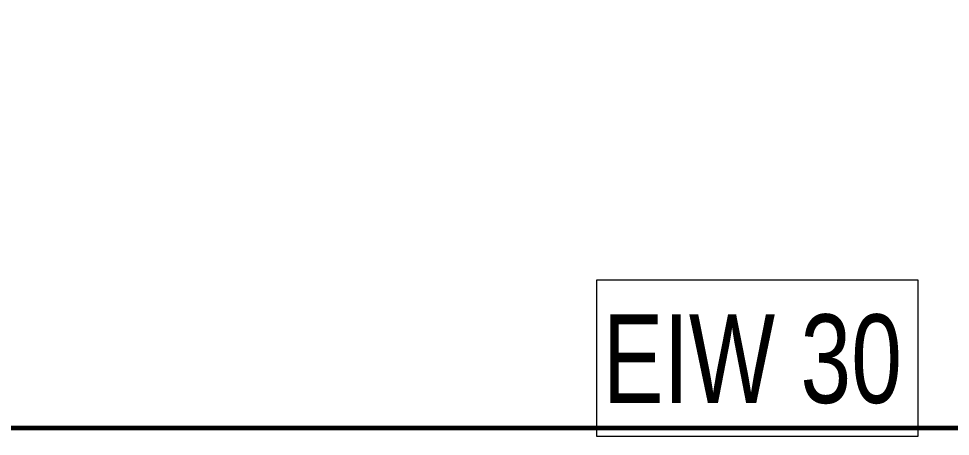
# Model space of a CAD drawing. Header units: millimetres. Extents: x -592259 to 288321, y -552984 to 293768.
# Drawn here: x 117356 to 118935, y -218395 to -217688 of the extents above; entities that cross this region are included whole.
import ezdxf

# ---------------------------------------------------------------- set-up
doc = ezdxf.new("R2010")
doc.units = ezdxf.units.MM
for name, color, linetype, lineweight in [('4.7) Штук. 5 вып 3.7Шт', 6, 'Continuous', 30), ('6.2) Шпаклевка 6 вып.', 3, 'Continuous', 60), ('A-FLOR-____-OTLN', 250, 'Continuous', 9), ('A-WALL-____-IDEN', 250, 'Continuous', 9)]:
    doc.layers.add(name, color=color, linetype=linetype, lineweight=lineweight)
doc.styles.add('Arial Narrow', font='ARIALN.TTF', dxfattribs={"width": 0.9, "height": 150})

msp = doc.modelspace()

# ---------------------------------------------------------------- linework, layer by layer
at = {"layer": '4.7) Штук. 5 вып 3.7Шт'}
msp.add_lwpolyline([(106052.9057, -218380.9286), (136752.9057, -218380.9286), (136752.9057, -200230.928), (106052.9057, -200230.928)], close=True, dxfattribs=at)
at = {"layer": '6.2) Шпаклевка 6 вып.'}
msp.add_lwpolyline([(106052.9057, -218380.9286), (136752.9057, -218380.9286), (136752.9057, -200230.928), (106052.9057, -200230.928)], close=True, dxfattribs=at)
at = {"layer": 'A-FLOR-____-OTLN', "lineweight": 5}
msp.add_line((121202.9057, -218380.9056), (115902.9057, -218380.9056), dxfattribs=at)
at = {"layer": 'A-WALL-____-IDEN', "flags": 128}
msp.add_lwpolyline([(118335.4945, -218130.266), (118879.2945, -218130.266), (118879.2945, -218395.266), (118335.4945, -218395.266)], close=True, dxfattribs=at)

# ---------------------------------------------------------------- texts
at = {"layer": 'A-WALL-____-IDEN', "insert": (118345.4945, -218188.7035), "char_height": 150, "width": 627.721312, "attachment_point": 1, "style": 'Arial Narrow'}
msp.add_mtext('EIW 30', dxfattribs=at)

doc.saveas('drawing.dxf')
